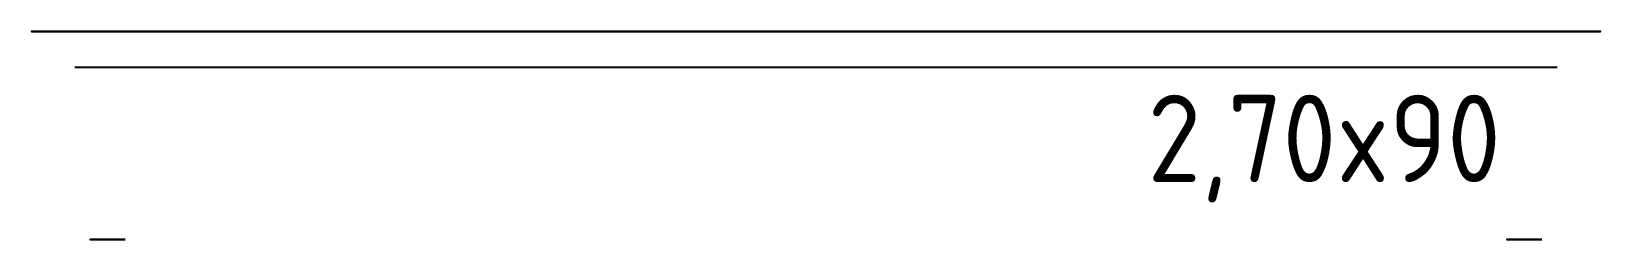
# Model space of a CAD drawing. Header units: millimetres. Extents: x 0 to 0.9, y -0.12 to 0.
import ezdxf

# ---------------------------------------------------------------- set-up
doc = ezdxf.new("R2010")
doc.units = ezdxf.units.MM
doc.layers.add('ATK-60', color=40, linetype='Continuous')
doc.styles.get("Standard").update_dxf_attribs({"font": 'ISOCP.SHX', "bigfont": 'bigfont.shx'})

msp = doc.modelspace()

# ---------------------------------------------------------------- linework, layer by layer
at = {"extrusion": (-1.83697e-16, -1, -6.12323e-17)}
msp.add_lwpolyline([(0.9, 0), (0, 0), (0, 2.7), (0.9, 2.7)], close=True, dxfattribs=at)
at = {"extrusion": (-1.83697e-16, -1, -2.44929e-16), "elevation": 0.0204}
for points in [[(0.025, 0.3125), (0.875, 0.3125)], [(0.025, 0.6125), (0.875, 0.6125)], [(0.025, 0.9125), (0.875, 0.9125)], [(0.025, 1.2125), (0.875, 1.2125)], [(0.025, 1.8125), (0.875, 1.8125)], [(0.025, 2.1125), (0.875, 2.1125)], [(0.025, 2.4125), (0.875, 2.4125)], [(0.025, 1.5125), (0.875, 1.5125)]]:
    msp.add_lwpolyline(points, dxfattribs=at)
at = {"extrusion": (-1.83697e-16, -1, -6.12323e-17), "elevation": 0.0204}
for points in [[(0.3125, 2.67493), (0.3125, 2.41243)], [(0.3125, 0.02507), (0.3125, 0.28757)], [(0.5875, 2.67493), (0.5875, 2.41243)], [(0.5875, 0.02507), (0.5875, 0.28757)]]:
    msp.add_lwpolyline(points, dxfattribs=at)
at = {"color": 7}
msp.add_3dface([(0, 0, 2.7), (0.9, 0, 2.7), (0.9, 0), (0, 0)], dxfattribs=at)
at = {"layer": 'ATK-60', "extrusion": (1.99906e-46, -1, -5.9241e-15)}
for centre in [(0.04371, 2.15, 0.11913), (0.85629, 2.15, 0.11913)]:
    msp.add_circle(centre, 0.01, dxfattribs=at)
at = {"layer": 'ATK-60', "extrusion": (-1.87509e-46, -1, 5.5567e-15)}
for centre in [(0.04371, 0.55, 0.11913), (0.85629, 0.55, 0.11913)]:
    msp.add_circle(centre, 0.01, dxfattribs=at)

# ---------------------------------------------------------------- texts
msp.add_text('2,70x90', height=0.049993).set_placement((0.64018, -0.08631, 2.70006))
at = {"extrusion": (-1.83697e-16, -1, -6.12323e-17)}
msp.add_text('2,70x90', height=0.099986, dxfattribs=at).set_placement((0.20791, 0.36958, 0.12041))

doc.saveas('drawing.dxf')
